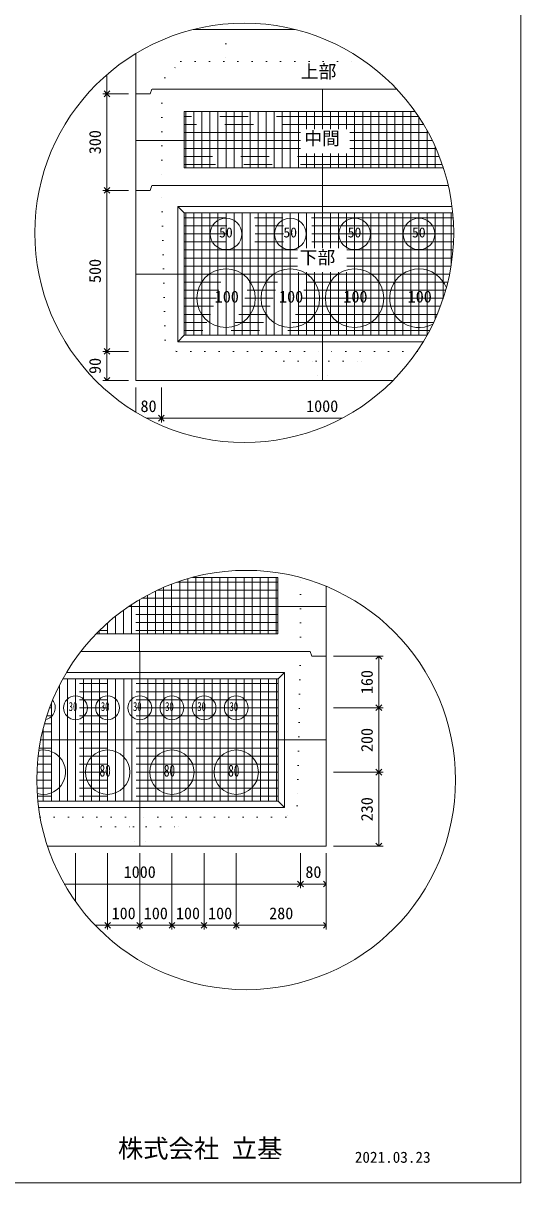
# Model space of a CAD drawing. Units: millimetres, scale not verified. Extents: x -4890 to 18490, y -2294 to 2294.
# Drawn here: x -2944 to -1830, y -1981 to 612 of the extents above; entities that cross this region are included whole.
import ezdxf
from ezdxf.enums import TextEntityAlignment as Align

# ---------------------------------------------------------------- set-up
doc = ezdxf.new("R2010")
doc.units = ezdxf.units.MM
doc.header["$LTSCALE"] = 10
doc.linetypes.add('USER2', pattern=[50.8, 31.75, -6.35, 6.35, -6.35])
doc.linetypes.add('USER5', pattern=[3.185, 0.01, -3.175])
for name, color, linetype, lineweight in [('0-0_0', 1, 'Continuous', 18), ('0-1_Defpoints', 7, 'USER2', 5), ('0-2_waku', 7, 'Continuous', 18), ('0-3_gaikei', 7, 'Continuous', 18), ('0-4_kakure', 7, 'USER5', 18), ('0-5_sunpou', 7, 'Continuous', 5), ('0-7_hole', 7, 'Continuous', 18), ('0-8_uchigawa', 6, 'Continuous', 18), ('0-D_文字１', 7, 'Continuous', 18), ('0-E_コア部分\u3000寸法補助線3', 150, 'USER2', 18), ('0-F_コア部分\u3000寸法補助線2', 150, 'USER2', 18)]:
    doc.layers.add(name, color=color, linetype=linetype, lineweight=lineweight)
doc.styles.add('ＭＳ ゴシック', font='')
doc.styles.get('ＭＳ ゴシック').set_extended_font_data('MS Gothic')

# ---------------------------------------------------------------- blocks, each defined once
blk = doc.blocks.new('_Open90_46')
at = {"layer": '0-5_sunpou'}
blk.add_line((0, 0), (-1, 0), dxfattribs=at)
blk.add_lwpolyline([(-0.5, 0.5), (0, 0), (-0.5, -0.5)], dxfattribs=at)

msp = doc.modelspace()

# ---------------------------------------------------------------- linework, layer by layer
at = {"layer": '0-0_0'}
for p, q in [((-2274.09, 374.95), (-2274.09, 465.13)), ((-2323.09, 349.93), (-2692.3, 349.93)), ((-2028.25, 349.93), (-2212.92, 349.93)), ((-2274.09, 249.13), (-2274.09, 321.05)), ((-2274.09, 109.15), (-2274.09, 249.13)), ((-2274.09, -186.47), (-2274.09, 55.25)), ((-2691.69, 51.13), (-1989.49, 51.13)), ((-2266.83, -691.86), (-2707.58, -691.86)), ((-2683.81, -792.66), (-2683.81, -676.81)), ((-2683.2, -1228.26), (-2683.2, -792.66)), ((-2905.22, -990.66), (-2265.6, -990.66))]:
    msp.add_line(p, q, dxfattribs=at)
at = {"layer": '0-1_Defpoints'}
for p, q in [((-2059.36, 403.93), (-2583.69, 403.93)), ((-2562.09, 288.73), (-2562.09, 414.73)), ((-2490.09, 288.73), (-2490.09, 414.73)), ((-2418.09, 288.73), (-2418.09, 414.73)), ((-2346.09, 288.73), (-2346.09, 414.73)), ((-2202.09, 288.73), (-2202.09, 414.73)), ((-2130.09, 288.73), (-2130.09, 414.73)), ((-2058.09, 288.73), (-2058.09, 402.02)), ((-2005.82, 295.93), (-2583.69, 295.93)), ((-2562.09, -85.67), (-2562.09, 187.93)), ((-2490.09, -85.67), (-2490.09, 187.93)), ((-2418.09, -85.67), (-2418.09, 187.93)), ((-2346.09, -85.67), (-2346.09, 187.93)), ((-2202.09, -85.67), (-2202.09, 187.93)), ((-2130.09, -85.67), (-2130.09, 187.93)), ((-2058.09, -85.67), (-2058.09, 187.93)), ((-1986.09, 70.09), (-1986.09, 187.93)), ((-1980.76, 123.13), (-2583.69, 123.13)), ((-2010.04, -20.87), (-2583.69, -20.87)), ((-2611.81, -753.06), (-2611.81, -642.11)), ((-2374.21, -637.86), (-2600.18, -637.86)), ((-2539.81, -753.06), (-2539.81, -627.06)), ((-2467.81, -753.06), (-2467.81, -627.06)), ((-2395.81, -753.06), (-2395.81, -627.06)), ((-2374.21, -745.86), (-2773.61, -745.86)), ((-2755.81, -753.06), (-2755.81, -729.26)), ((-2827.2, -1127.46), (-2827.2, -853.86)), ((-2755.2, -1127.46), (-2755.2, -853.86)), ((-2611.2, -1127.46), (-2611.2, -853.86)), ((-2539.2, -1127.46), (-2539.2, -853.86)), ((-2467.2, -1127.46), (-2467.2, -853.86)), ((-2395.2, -1127.46), (-2395.2, -853.86)), ((-2373.6, -918.66), (-2885.12, -918.66)), ((-2899.2, -1127.46), (-2899.2, -963.95)), ((-2373.6, -1062.66), (-2913.54, -1062.66))]:
    msp.add_line(p, q, dxfattribs=at)
at = {"layer": '0-2_waku'}
for p in [(-1830, 2293.97), (-4890, -1981.03), (-4890, -1981.03), (-4890, -1981.03), (-4890, -1981.03)]:
    msp.add_line(p, (-1830, -1981.03), dxfattribs=at)
at = {"layer": '0-2_waku', "color": 6, "linetype": 'USER2'}
for p, q in [((-2583.69, 414.73), (-2274.09, 414.73)), ((-2583.69, 414.73), (-2583.69, 288.73)), ((-2066.8, 414.73), (-2274.09, 414.73)), ((-2583.69, 288.73), (-2274.09, 288.73)), ((-2003.41, 288.73), (-2274.09, 288.73)), ((-2374.21, -627.06), (-2565.04, -627.06)), ((-2374.21, -627.06), (-2374.21, -753.06)), ((-2780.78, -753.06), (-2683.81, -753.06)), ((-2374.21, -753.06), (-2683.81, -753.06))]:
    msp.add_line(p, q, dxfattribs=at)
at = {"layer": '0-3_gaikei'}
for p, q in [((-2562.75, 598.33), (-2508.7, 598.33)), ((-2562.75, 598.33), (-2508.7, 598.33)), ((-2562.75, 598.33), (-2508.7, 598.33)), ((-2335.65, 598.33), (-2562.75, 598.33)), ((-2562.7, 598.33), (-2335.65, 598.33)), ((-2562.7, 598.33), (-2335.65, 598.33)), ((-2692.3, 454.33), (-2692.3, 544.34)), ((-2692.3, 454.33), (-2692.3, -186.47)), ((-2659.9, 454.33), (-2692.3, 454.33)), ((-2659.9, 454.33), (-2692.3, 454.33)), ((-2656.3, 465.13), (-2659.9, 454.33)), ((-2274.09, 465.13), (-2655.69, 465.13)), ((-2108.11, 465.13), (-2274.7, 465.13)), ((-2659.9, 238.33), (-2692.3, 238.33)), ((-2659.9, 238.33), (-2692.3, 238.33)), ((-2656.3, 249.13), (-2659.9, 238.33)), ((-2274.09, 249.13), (-2655.69, 249.13)), ((-1992.4, 249.13), (-2274.7, 249.13)), ((-2692.3, -186.47), (-2115.99, -186.47)), ((-2692.3, -186.47), (-2115.99, -186.47)), ((-2692.3, -186.47), (-2115.99, -186.47)), ((-2265.6, -1005.06), (-2265.6, -647.11)), ((-2301.6, -792.66), (-2298, -803.46)), ((-2265.6, -803.46), (-2298, -803.46))]:
    msp.add_line(p, q, dxfattribs=at)
for points in [[(-2889.91, -1228.26), (-2265.6, -1228.26), (-2265.6, -803.46)], [(-2880.77, -1228.26), (-2265.6, -1228.26), (-2265.6, -803.46)], [(-2301.6, -792.66), (-2683.2, -792.66), (-2815.27, -792.66)]]:
    msp.add_lwpolyline(points, dxfattribs=at)
at = {"layer": '0-4_kakure'}
for p, q in [((-2490.7, 598.33), (-2490.7, 610.44)), ((-2490.7, 598.33), (-2490.7, 526.33)), ((-2626.89, 490.33), (-2590.89, 526.33)), ((-2590.89, 526.33), (-2178.61, 526.33)), ((-2626.89, 490.33), (-2634.09, 465.13)), ((-2634.09, 465.13), (-2634.09, 249.13)), ((-2626.66, -96.47), (-2634.09, 249.13)), ((-2626.66, -96.47), (-2600.91, -121.67)), ((-2600.91, -121.67), (-2274.09, -121.67)), ((-2360.49, -143.27), (-2382.09, -121.67)), ((-2062.44, -121.67), (-2274.09, -121.67)), ((-2187.69, -143.27), (-2166.09, -121.67)), ((-2360.49, -143.27), (-2288.49, -143.27)), ((-2288.49, -143.27), (-2285.61, -186.47)), ((-2259.69, -143.27), (-2262.57, -186.47)), ((-2259.69, -143.27), (-2187.69, -143.27)), ((-2323.2, -792.66), (-2323.2, -627.53)), ((-2323.2, -792.66), (-2330.63, -1138.26)), ((-2330.63, -1138.26), (-2356.38, -1163.46)), ((-2906.44, -1163.46), (-2683.2, -1163.46)), ((-2769.6, -1185.06), (-2791.2, -1163.46)), ((-2356.38, -1163.46), (-2683.2, -1163.46)), ((-2596.8, -1185.06), (-2575.2, -1163.46)), ((-2769.6, -1185.06), (-2697.6, -1185.06)), ((-2697.6, -1185.06), (-2694.72, -1228.26)), ((-2668.8, -1185.06), (-2671.68, -1228.26)), ((-2668.8, -1185.06), (-2596.8, -1185.06))]:
    msp.add_line(p, q, dxfattribs=at)
at = {"layer": '0-5_sunpou', "color": 150, "lineweight": 18}
for p, q in [((-2756.61, 497.44), (-2756.61, 467.29)), ((-2708.14, 454.33), (-2765.97, 454.33)), ((-2723.98, 454.33), (-2765.97, 454.33)), ((-2756.61, 441.37), (-2756.61, 251.29)), ((-2708.14, 238.33), (-2765.97, 238.33)), ((-2708.14, 238.33), (-2765.97, 238.33)), ((-2756.61, 225.37), (-2756.61, -108.71)), ((-2708.14, -121.67), (-2765.97, -121.67)), ((-2723.98, -121.67), (-2765.97, -121.67)), ((-2756.61, -134.63), (-2756.61, -173.51)), ((-2708.14, -186.47), (-2765.97, -186.47)), ((-2692.3, -202.31), (-2692.3, -257.52)), ((-2634.7, -202.31), (-2634.7, -280.37)), ((-2634.7, -202.31), (-2634.7, -280.37)), ((-2668.52, -271.01), (-2647.66, -271.01)), ((-2621.74, -271.01), (-2229.88, -271.01)), ((-2249.76, -803.46), (-2138.45, -803.46)), ((-2147.81, -816.42), (-2147.81, -905.7)), ((-2249.76, -918.66), (-2138.45, -918.66)), ((-2249.76, -918.66), (-2138.45, -918.66)), ((-2147.81, -931.62), (-2147.81, -1049.7)), ((-2249.76, -1062.66), (-2138.45, -1062.66)), ((-2249.76, -1062.66), (-2138.45, -1062.66)), ((-2147.81, -1075.62), (-2147.81, -1215.3)), ((-2827.2, -1244.1), (-2827.2, -1351.9)), ((-2755.2, -1244.1), (-2755.2, -1414.56)), ((-2755.2, -1244.1), (-2755.2, -1414.56)), ((-2683.2, -1244.1), (-2683.2, -1414.56)), ((-2683.2, -1244.1), (-2683.2, -1414.56)), ((-2611.2, -1244.1), (-2611.2, -1414.56)), ((-2611.2, -1244.1), (-2611.2, -1414.56)), ((-2539.2, -1244.1), (-2539.2, -1414.56)), ((-2539.2, -1244.1), (-2539.2, -1414.56)), ((-2467.2, -1244.1), (-2467.2, -1414.56)), ((-2467.2, -1244.1), (-2467.2, -1414.56)), ((-2323.2, -1244.1), (-2323.2, -1322.16)), ((-2323.2, -1244.1), (-2323.2, -1322.16)), ((-2265.6, -1244.1), (-2265.6, -1322.16)), ((-2265.6, -1244.1), (-2265.6, -1414.56)), ((-2249.76, -1228.26), (-2138.45, -1228.26)), ((-2852.17, -1312.8), (-2336.16, -1312.8)), ((-2310.24, -1312.8), (-2278.56, -1312.8)), ((-2783.06, -1405.2), (-2768.16, -1405.2)), ((-2742.24, -1405.2), (-2696.16, -1405.2)), ((-2670.24, -1405.2), (-2624.16, -1405.2)), ((-2598.24, -1405.2), (-2552.16, -1405.2)), ((-2526.24, -1405.2), (-2480.16, -1405.2)), ((-2454.24, -1405.2), (-2278.56, -1405.2))]:
    msp.add_line(p, q, dxfattribs=at)
for centre in [(-2449.2, 143.41), (-2444.99, -1080.31)]:
    msp.add_circle(centre, 468.88, dxfattribs=at)
at = {"layer": '0-7_hole'}
for centre, radius in [((-2490.09, 141.13), 35.28), ((-2346.09, 141.13), 35.28), ((-2202.09, 141.13), 35.28), ((-2058.09, 141.13), 35.28), ((-2490.09, -2.87), 65.52), ((-2346.09, -2.87), 65.52), ((-2202.09, -2.87), 65.52), ((-2827.2, -918.66), 26.64), ((-2755.2, -918.66), 26.64), ((-2683.2, -918.66), 26.64), ((-2611.2, -918.66), 26.64), ((-2539.2, -918.66), 26.64), ((-2467.2, -918.66), 26.64), ((-2755.2, -1062.66), 49.68), ((-2611.2, -1062.66), 49.68), ((-2467.2, -1062.66), 49.68)]:
    msp.add_circle(centre, radius, dxfattribs=at)
for centre, radius, start, end in [((-2058.09, -2.87), 65.52, 20.66629, 298.32089), ((-2899.2, -918.66), 26.64, 281.59033, 39.2294), ((-2899.2, -1062.66), 49.68, 253.99064, 101.55918)]:
    msp.add_arc(centre, radius, start, end, dxfattribs=at)
at = {"layer": '0-8_uchigawa'}
for p, q in [((-2598.09, 202.33), (-2583.69, 187.93)), ((-2598.09, -100.07), (-2598.09, 202.33)), ((-2583.69, 187.93), (-2274.09, 187.93)), ((-2583.69, -85.67), (-2583.69, 187.93)), ((-2274.09, 187.93), (-1982.44, 187.93)), ((-2598.09, -100.07), (-2583.69, -85.67)), ((-2598.09, -100.07), (-2048.5, -100.07)), ((-2583.69, -85.67), (-2040.09, -85.67)), ((-2373.6, -1127.46), (-2373.6, -853.86)), ((-2359.2, -1141.86), (-2359.2, -839.46)), ((-2911.49, -1127.46), (-2373.6, -1127.46)), ((-2359.2, -1141.86), (-2373.6, -1127.46)), ((-2909.81, -1141.86), (-2359.2, -1141.86))]:
    msp.add_line(p, q, dxfattribs=at)
for points in [[(-2598.09, 202.33), (-2274.09, 202.33), (-1984.04, 202.33)], [(-2855.56, -853.86), (-2683.2, -853.86), (-2373.6, -853.86), (-2359.2, -839.46)], [(-2847.28, -839.46), (-2683.2, -839.46), (-2359.2, -839.46)]]:
    msp.add_lwpolyline(points, dxfattribs=at)
at = {"layer": '0-E_コア部分\u3000寸法補助線3'}
for p, q in [((-2580.09, 288.73), (-2580.09, 414.73)), ((-2544.09, 288.73), (-2544.09, 414.73)), ((-2508.09, 288.73), (-2508.09, 414.73)), ((-2472.09, 288.73), (-2472.09, 414.73)), ((-2436.09, 288.73), (-2436.09, 414.73)), ((-2400.09, 288.73), (-2400.09, 414.73)), ((-2364.09, 288.73), (-2364.09, 414.73)), ((-2328.09, 288.73), (-2328.09, 414.73)), ((-2292.09, 374.95), (-2292.09, 414.73)), ((-2256.09, 374.95), (-2256.09, 414.73)), ((-2220.09, 374.95), (-2220.09, 414.73)), ((-2184.09, 288.73), (-2184.09, 414.73)), ((-2148.09, 288.73), (-2148.09, 414.73)), ((-2112.09, 288.73), (-2112.09, 414.73)), ((-2076.09, 288.73), (-2076.09, 414.73)), ((-2323.09, 367.93), (-2583.69, 367.93)), ((-2037.57, 367.93), (-2212.92, 367.93)), ((-2040.09, 288.73), (-2040.09, 372.48)), ((-2323.09, 331.93), (-2583.69, 331.93)), ((-2292.09, 288.73), (-2292.09, 321.05)), ((-2256.09, 288.73), (-2256.09, 321.05)), ((-2220.09, 288.73), (-2220.09, 321.05)), ((-2019.89, 331.93), (-2212.92, 331.93)), ((-2004.09, 288.73), (-2004.09, 290.79)), ((-2580.09, -85.67), (-2580.09, 187.93)), ((-2544.09, -85.67), (-2544.09, 187.93)), ((-2508.09, -85.67), (-2508.09, 187.93)), ((-2472.09, -85.67), (-2472.09, 187.93)), ((-2436.09, -85.67), (-2436.09, 187.93)), ((-2400.09, -85.67), (-2400.09, 187.93)), ((-2364.09, -85.67), (-2364.09, 187.93)), ((-2328.09, 109.15), (-2328.09, 187.93)), ((-2292.09, 109.15), (-2292.09, 187.93)), ((-2256.09, 109.15), (-2256.09, 187.93)), ((-2220.09, 109.15), (-2220.09, 187.93)), ((-2184.09, -85.67), (-2184.09, 187.93)), ((-2148.09, -85.67), (-2148.09, 187.93)), ((-2112.09, -85.67), (-2112.09, 187.93)), ((-2076.09, -85.67), (-2076.09, 187.93)), ((-2040.09, -85.67), (-2040.09, 187.93)), ((-2004.09, -3.98), (-2004.09, 187.93)), ((-1981.54, 177.13), (-2583.69, 177.13)), ((-1980.33, 141.13), (-2583.69, 141.13)), ((-2329.71, 105.13), (-2583.69, 105.13)), ((-1981.89, 105.13), (-2219.55, 105.13)), ((-2329.71, 69.13), (-2583.69, 69.13)), ((-2328.09, -85.67), (-2328.09, 55.25)), ((-2292.09, -85.67), (-2292.09, 55.25)), ((-2256.09, -85.67), (-2256.09, 55.25)), ((-2220.09, -85.67), (-2220.09, 55.25)), ((-1986.24, 69.13), (-2219.55, 69.13)), ((-1993.47, 33.13), (-2583.69, 33.13)), ((-2003.72, -2.87), (-2583.69, -2.87)), ((-2017.2, -38.87), (-2583.69, -38.87)), ((-2034.23, -74.87), (-2583.69, -74.87)), ((-2593.81, -753.06), (-2593.81, -635.68)), ((-2557.81, -753.06), (-2557.81, -627.06)), ((-2521.81, -753.06), (-2521.81, -627.06)), ((-2485.81, -753.06), (-2485.81, -627.06)), ((-2449.81, -753.06), (-2449.81, -627.06)), ((-2413.81, -753.06), (-2413.81, -627.06)), ((-2377.81, -753.06), (-2377.81, -627.06)), ((-2374.21, -673.86), (-2678.75, -673.86)), ((-2665.81, -753.06), (-2665.81, -666.69)), ((-2629.81, -753.06), (-2629.81, -649.4)), ((-2701.81, -753.06), (-2701.81, -688.02)), ((-2737.81, -753.06), (-2737.81, -714.11)), ((-2374.21, -709.86), (-2732.42, -709.86)), ((-2773.81, -753.06), (-2773.81, -746.06)), ((-2845.2, -1127.46), (-2845.2, -853.86)), ((-2809.2, -1127.46), (-2809.2, -853.86)), ((-2773.2, -1127.46), (-2773.2, -853.86)), ((-2737.2, -1127.46), (-2737.2, -853.86)), ((-2701.2, -1127.46), (-2701.2, -853.86)), ((-2665.2, -1127.46), (-2665.2, -853.86)), ((-2629.2, -1127.46), (-2629.2, -853.86)), ((-2593.2, -1127.46), (-2593.2, -853.86)), ((-2557.2, -1127.46), (-2557.2, -853.86)), ((-2521.2, -1127.46), (-2521.2, -853.86)), ((-2485.2, -1127.46), (-2485.2, -853.86)), ((-2449.2, -1127.46), (-2449.2, -853.86)), ((-2413.2, -1127.46), (-2413.2, -853.86)), ((-2377.2, -1127.46), (-2377.2, -853.86)), ((-2373.6, -864.66), (-2861.33, -864.66)), ((-2373.6, -900.66), (-2878.09, -900.66)), ((-2881.2, -1127.46), (-2881.2, -908.36)), ((-2373.6, -936.66), (-2891.32, -936.66)), ((-2373.6, -972.66), (-2901.34, -972.66)), ((-2373.6, -1008.66), (-2908.36, -1008.66)), ((-2373.6, -1044.66), (-2912.51, -1044.66)), ((-2373.6, -1080.66), (-2913.87, -1080.66)), ((-2373.6, -1116.66), (-2912.46, -1116.66))]:
    msp.add_line(p, q, dxfattribs=at)
at = {"layer": '0-F_コア部分\u3000寸法補助線2'}
for p, q in [((-2562.09, 288.73), (-2562.09, 414.73)), ((-2526.09, 288.73), (-2526.09, 414.73)), ((-2490.09, 288.73), (-2490.09, 414.73)), ((-2454.09, 288.73), (-2454.09, 414.73)), ((-2382.09, 288.73), (-2382.09, 414.73)), ((-2310.09, 374.95), (-2310.09, 414.73)), ((-2238.09, 374.95), (-2238.09, 414.73)), ((-2166.09, 288.73), (-2166.09, 414.73)), ((-2094.09, 288.73), (-2094.09, 414.73)), ((-2047.91, 385.93), (-2583.69, 385.93)), ((-2012.43, 313.93), (-2583.69, 313.93)), ((-2310.09, 288.73), (-2310.09, 321.05)), ((-2238.09, 288.73), (-2238.09, 321.05)), ((-2022.09, 288.73), (-2022.09, 336.86)), ((-2526.09, -85.67), (-2526.09, 187.93)), ((-2490.09, -85.67), (-2490.09, 187.93)), ((-2454.09, -85.67), (-2454.09, 187.93)), ((-2382.09, -85.67), (-2382.09, 187.93)), ((-2310.09, 109.15), (-2310.09, 187.93)), ((-2238.09, 109.15), (-2238.09, 187.93)), ((-2166.09, -85.67), (-2166.09, 187.93)), ((-2094.09, -85.67), (-2094.09, 187.93)), ((-2022.09, -50.04), (-2022.09, 187.93)), ((-1980.59, 159.13), (-2583.69, 159.13)), ((-2329.71, 87.13), (-2583.69, 87.13)), ((-1983.71, 87.13), (-2219.55, 87.13)), ((-2310.09, -85.67), (-2310.09, 55.25)), ((-2238.09, -85.67), (-2238.09, 55.25)), ((-1998.21, 15.13), (-2583.69, 15.13)), ((-2025.25, -56.87), (-2583.69, -56.87)), ((-2575.81, -753.06), (-2575.81, -630.05)), ((-2503.81, -753.06), (-2503.81, -627.06)), ((-2431.81, -753.06), (-2431.81, -627.06)), ((-2647.81, -753.06), (-2647.81, -657.57)), ((-2374.21, -655.86), (-2644.21, -655.86)), ((-2719.81, -753.06), (-2719.81, -700.42)), ((-2374.21, -727.86), (-2754.22, -727.86)), ((-2791.2, -1127.46), (-2791.2, -853.86)), ((-2719.2, -1127.46), (-2719.2, -853.86)), ((-2647.2, -1127.46), (-2647.2, -853.86)), ((-2575.2, -1127.46), (-2575.2, -853.86)), ((-2503.2, -1127.46), (-2503.2, -853.86)), ((-2431.2, -1127.46), (-2431.2, -853.86)), ((-2863.2, -1127.46), (-2863.2, -868.3)), ((-2373.6, -882.66), (-2870.17, -882.66)), ((-2373.6, -954.66), (-2896.72, -954.66)), ((-2899.2, -1127.46), (-2899.2, -963.95)), ((-2373.6, -1026.66), (-2910.79, -1026.66)), ((-2373.6, -1098.66), (-2913.51, -1098.66))]:
    msp.add_line(p, q, dxfattribs=at)

# ---------------------------------------------------------------- block references
at = {"layer": '0-5_sunpou', "xscale": 12.96, "yscale": 12.96}
for p, rotation in [((-2756.61, 454.33), 270), ((-2756.61, 454.33), 90), ((-2756.61, 238.33), 270), ((-2756.61, 238.33), 90), ((-2756.61, -121.67), 270), ((-2756.61, -121.67), 90), ((-2756.61, -186.47), 270), ((-2634.7, -271.01), 180), ((-2147.81, -803.46), 90), ((-2147.81, -918.66), 270), ((-2147.81, -918.66), 90), ((-2147.81, -1062.66), 270), ((-2147.81, -1062.66), 90), ((-2147.81, -1228.26), 270), ((-2323.2, -1312.8), 180), ((-2755.2, -1405.2), 180), ((-2683.2, -1405.2), 180), ((-2611.2, -1405.2), 180), ((-2539.2, -1405.2), 180), ((-2467.2, -1405.2), 180)]:
    msp.add_blockref('_Open90_46', p, dxfattribs=dict(at, rotation=rotation))
for p in [(-2634.7, -271.01), (-2323.2, -1312.8), (-2265.6, -1312.8), (-2755.2, -1405.2), (-2683.2, -1405.2), (-2611.2, -1405.2), (-2539.2, -1405.2), (-2467.2, -1405.2), (-2265.6, -1405.2)]:
    msp.add_blockref('_Open90_46', p, dxfattribs=at)

# ---------------------------------------------------------------- texts
at = {"layer": '0-5_sunpou', "style": 'ＭＳ ゴシック'}
for s, p in [('300', (-2762.37, 319.33)), ('500', (-2762.37, 31.33)), ('90', (-2762.37, -172.07)), ('160', (-2153.57, -888.06)), ('200', (-2153.57, -1017.66)), ('230', (-2153.57, -1172.46))]:
    msp.add_text(s, height=26.39, rotation=90, dxfattribs=at).set_placement(p, align=Align.BOTTOM_LEFT)
for s, p in [('80', (-2681.5, -265.25)), ('1000', (-2310.7, -265.25)), ('1000', (-2719.2, -1307.04)), ('80', (-2312.4, -1307.04)), ('100', (-2746.2, -1399.44)), ('100', (-2674.2, -1399.44)), ('100', (-2602.2, -1399.44)), ('100', (-2530.2, -1399.44)), ('280', (-2393.4, -1399.44))]:
    msp.add_text(s, height=26.39, dxfattribs=at).set_placement(p, align=Align.BOTTOM_LEFT)
at = {"layer": '0-D_文字１', "style": 'ＭＳ ゴシック'}
for s, height, p in [('上部', 29.33, (-2322.89, 480.69)), ('中間', 29.33, (-2315.17, 331.22)), ('50', 22.43, (-2505.63, 126.48)), ('50', 22.43, (-2361.63, 126.48)), ('50', 22.43, (-2217.63, 126.48)), ('50', 22.43, (-2073.63, 126.48)), ('下部', 29.33, (-2325.4, 64.97)), ('100', 26.39, (-2515.25, -20.28)), ('100', 26.39, (-2371.25, -20.28)), ('100', 26.39, (-2227.25, -20.28)), ('100', 26.39, (-2083.25, -20.28)), ('株式会社 立基', 41.57, (-2732.23, -1937.55)), ('2021.03.23', 24.94, (-2201.72, -1943.76))]:
    msp.add_text(s, height=height, dxfattribs=at).set_placement(p, align=Align.BOTTOM_LEFT)
at = {"layer": '0-D_文字１', "style": 'ＭＳ ゴシック', "width": 0.7}
for s, height, p in [('30', 20.19, (-2842.32, -932.01)), ('30', 20.19, (-2770.32, -932.01)), ('30', 20.19, (-2698.32, -932.01)), ('30', 20.19, (-2626.32, -932.01)), ('30', 20.19, (-2554.32, -932.01)), ('30', 20.19, (-2482.32, -932.01)), ('80', 26.39, (-2773.25, -1080.43)), ('80', 26.39, (-2629.25, -1080.43)), ('80', 26.39, (-2485.25, -1080.43))]:
    msp.add_text(s, height=height, dxfattribs=at).set_placement(p, align=Align.BOTTOM_LEFT)

doc.saveas('drawing.dxf')
